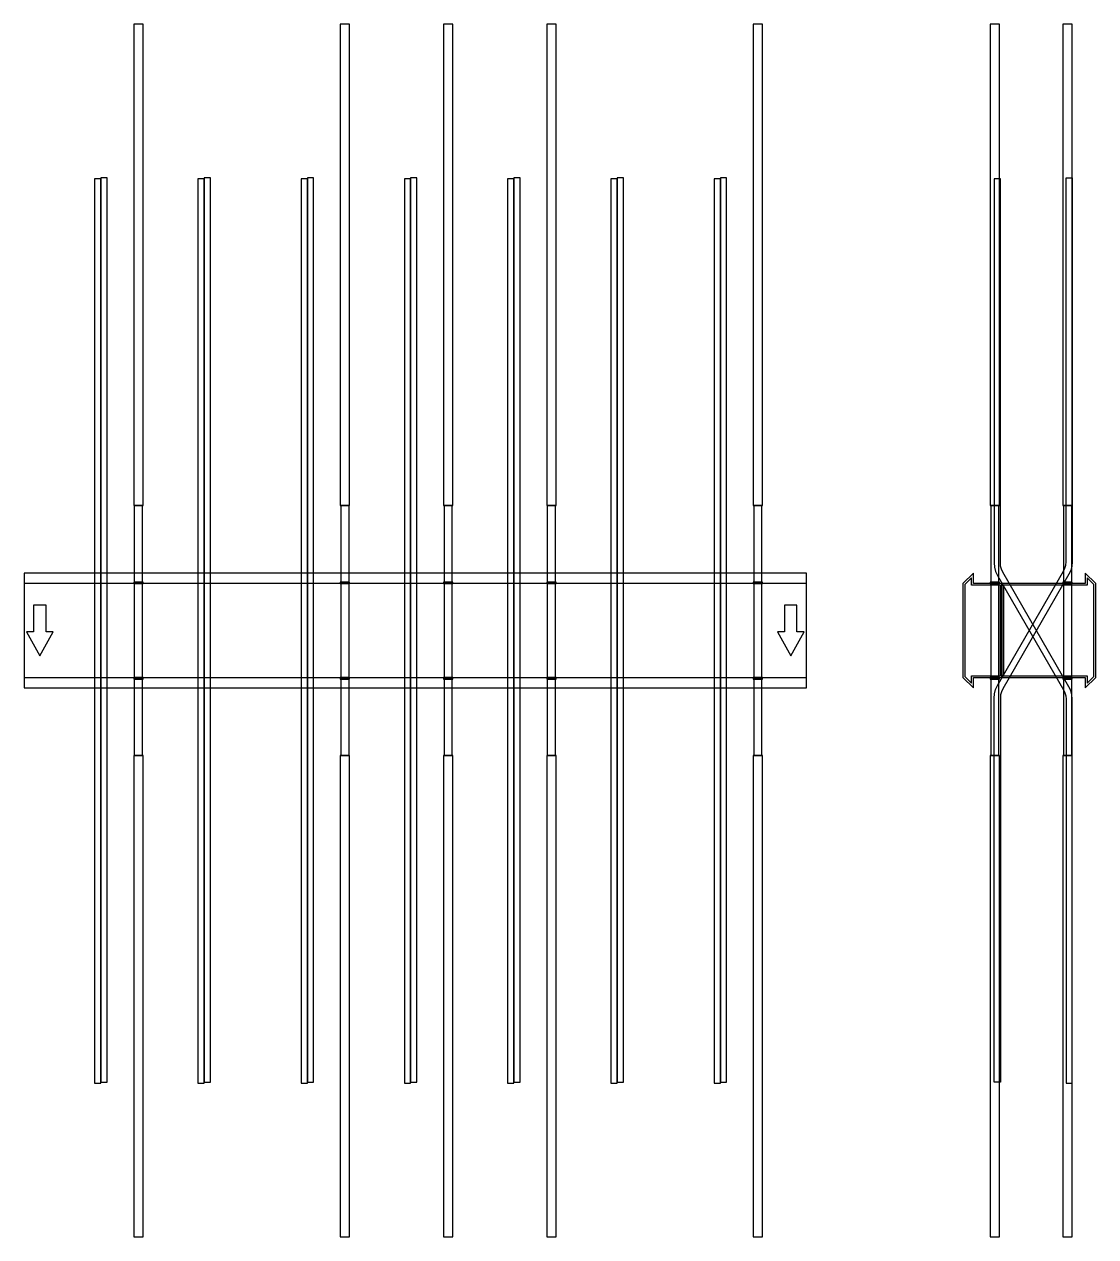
# Model space of a CAD drawing. Extents: x 0 to 1370, y -775 to 775.
import ezdxf

# ---------------------------------------------------------------- set-up
doc = ezdxf.new("R2010")
doc.units = 0
doc.layers.add('Halfen', color=7, linetype='CONTINUOUS')

msp = doc.modelspace()

# ---------------------------------------------------------------- linework, layer by layer
at = {"layer": 'Halfen', "color": 7}
for points in [[(152, 160), (152, 775), (140, 775), (140, 160)], [(416, 160), (416, 775), (404, 775), (404, 160)], [(548, 160), (548, 775), (536, 775), (536, 160)], [(680, 160), (680, 775), (668, 775), (668, 160)], [(944, 160), (944, 775), (932, 775), (932, 160)], [(1247, 160), (1247, 775), (1235, 775), (1235, 160)], [(1340, 160), (1340, 775), (1328, 775), (1328, 160)], [(98, -578.609), (98, 577.25), (90, 577.25), (90, -578.609)], [(106, -577.251), (106, 578.609), (98, 578.609), (98, -577.251)], [(230, -578.609), (230, 577.25), (222, 577.25), (222, -578.609)], [(238, -577.251), (238, 578.609), (230, 578.609), (230, -577.251)], [(362, -578.609), (362, 577.25), (354, 577.25), (354, -578.609)], [(370, -577.251), (370, 578.609), (362, 578.609), (362, -577.251)], [(494, -578.609), (494, 577.25), (486, 577.25), (486, -578.609)], [(502, -577.251), (502, 578.609), (494, 578.609), (494, -577.251)], [(626, -578.609), (626, 577.25), (618, 577.25), (618, -578.609)], [(634, -577.251), (634, 578.609), (626, 578.609), (626, -577.251)], [(758, -578.609), (758, 577.25), (750, 577.25), (750, -578.609)], [(766, -577.251), (766, 578.609), (758, 578.609), (758, -577.251)], [(890, -578.609), (890, 577.25), (882, 577.25), (882, -578.609)], [(898, -577.251), (898, 578.609), (890, 578.609), (890, -577.251)], [(1240, -577.251), (1240, -86.497), (1240.486, -80.941), (1241.93, -75.553), (1244.287, -70.497), (1328.785, 75.856), (1330.553, 79.648), (1331.635, 83.689), (1332, 87.856), (1332, 578.609), (1340, 578.609), (1340, 87.856), (1339.514, 82.3), (1338.07, 76.912), (1335.713, 71.856), (1251.215, -74.497), (1249.447, -78.289), (1248.365, -82.33), (1248, -86.497), (1248, -577.251)], [(1340, -578.609), (1340, -87.856), (1339.514, -82.3), (1338.07, -76.912), (1335.713, -71.856), (1251.215, 74.497), (1249.447, 78.289), (1248.365, 82.33), (1248, 86.497), (1248, 577.25), (1240, 577.25), (1240, 86.497), (1240.486, 80.941), (1241.93, 75.553), (1244.287, 70.497), (1328.785, -75.856), (1330.553, -79.648), (1331.635, -83.689), (1332, -87.856), (1332, -578.609)], [(151.25, 62), (151.25, 160), (140.75, 160), (140.75, 62)], [(415.25, 62), (415.25, 160), (404.75, 160), (404.75, 62)], [(547.25, 62), (547.25, 160), (536.75, 160), (536.75, 62)], [(679.25, 62), (679.25, 160), (668.75, 160), (668.75, 62)], [(943.25, 62), (943.25, 160), (932.75, 160), (932.75, 62)], [(1246.25, 62), (1246.25, 160), (1235.75, 160), (1235.75, 62)], [(1339.25, 62), (1339.25, 160), (1328.75, 160), (1328.75, 62)], [(0, -73.5), (1000, -73.5), (1000, 73.5), (0, 73.5)], [(152, 60), (152, 62), (140, 62), (140, 60)], [(416, 60), (416, 62), (404, 62), (404, 60)], [(548, 60), (548, 62), (536, 62), (536, 60)], [(680, 60), (680, 62), (668, 62), (668, 60)], [(944, 60), (944, 62), (932, 62), (932, 60)], [(1250, -60), (1250, 60), (1213.5, 60), (1213.5, 73.5), (1200, 60), (1200, -60), (1213.5, -73.5), (1213.5, -60)], [(1248, -58), (1248, 58), (1211, 58), (1211, 67.25), (1202.5, 58.75), (1202.5, -58.75), (1211, -67.25), (1211, -58)], [(1247, 60), (1247, 62), (1235, 62), (1235, 60)], [(1370, -60), (1370, 60), (1356.5, 73.5), (1356.5, 60), (1250, 60), (1250, -60), (1356.5, -60), (1356.5, -73.5)], [(1367.5, -58.75), (1367.5, 58.75), (1359, 67.25), (1359, 58), (1252, 58), (1252, -58), (1359, -58), (1359, -67.25)], [(1340, 60), (1340, 62), (1328, 62), (1328, 60)], [(0, -60), (1000, -60), (1000, 60), (0, 60)], [(151.25, -60), (151.25, 60), (140.75, 60), (140.75, -60)], [(415.25, -60), (415.25, 60), (404.75, 60), (404.75, -60)], [(547.25, -60), (547.25, 60), (536.75, 60), (536.75, -60)], [(679.25, -60), (679.25, 60), (668.75, 60), (668.75, -60)], [(943.25, -60), (943.25, 60), (932.75, 60), (932.75, -60)], [(1246.25, -60), (1246.25, 60), (1235.75, 60), (1235.75, -60)], [(1339.25, -60), (1339.25, 60), (1328.75, 60), (1328.75, -60)], [(20, -32.5), (37, -1.5), (28, -1.5), (28, 32.5), (12, 32.5), (12, -1.5), (3, -1.5)], [(980, -32.5), (997, -1.5), (988, -1.5), (988, 32.5), (972, 32.5), (972, -1.5), (963, -1.5)], [(152, -62), (152, -60), (140, -60), (140, -62)], [(151.25, -160), (151.25, -62), (140.75, -62), (140.75, -160)], [(416, -62), (416, -60), (404, -60), (404, -62)], [(415.25, -160), (415.25, -62), (404.75, -62), (404.75, -160)], [(548, -62), (548, -60), (536, -60), (536, -62)], [(547.25, -160), (547.25, -62), (536.75, -62), (536.75, -160)], [(680, -62), (680, -60), (668, -60), (668, -62)], [(679.25, -160), (679.25, -62), (668.75, -62), (668.75, -160)], [(944, -62), (944, -60), (932, -60), (932, -62)], [(943.25, -160), (943.25, -62), (932.75, -62), (932.75, -160)], [(1247, -62), (1247, -60), (1235, -60), (1235, -62)], [(1246.25, -160), (1246.25, -62), (1235.75, -62), (1235.75, -160)], [(1340, -62), (1340, -60), (1328, -60), (1328, -62)], [(1339.25, -160), (1339.25, -62), (1328.75, -62), (1328.75, -160)], [(152, -775), (152, -160), (140, -160), (140, -775)], [(416, -775), (416, -160), (404, -160), (404, -775)], [(548, -775), (548, -160), (536, -160), (536, -775)], [(680, -775), (680, -160), (668, -160), (668, -775)], [(944, -775), (944, -160), (932, -160), (932, -775)], [(1247, -775), (1247, -160), (1235, -160), (1235, -775)], [(1340, -775), (1340, -160), (1328, -160), (1328, -775)]]:
    msp.add_lwpolyline(points, close=True, dxfattribs=at)

doc.saveas('drawing.dxf')
